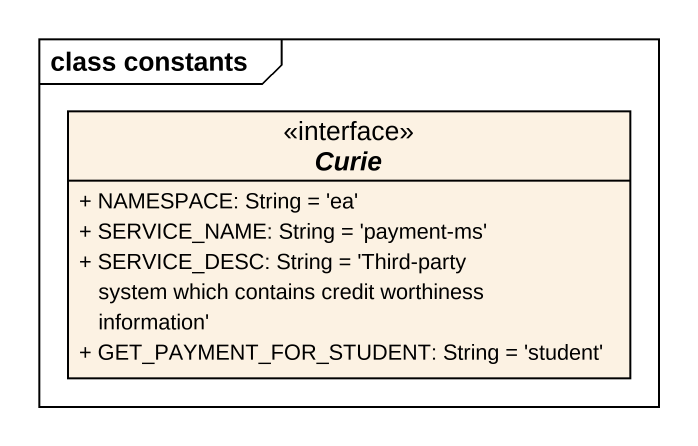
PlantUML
@startuml
mainframe class constants
hide circle
hide empty members
skinparam classAttributeIconSize 0
interface Curie <<interface>> {
  + NAMESPACE: String = 'ea'
  + SERVICE_NAME: String = 'payment-ms'
  + SERVICE_DESC: String = 'Third-party system which contains credit worthiness information'
  + GET_PAYMENT_FOR_STUDENT: String = 'student'
}
@enduml
